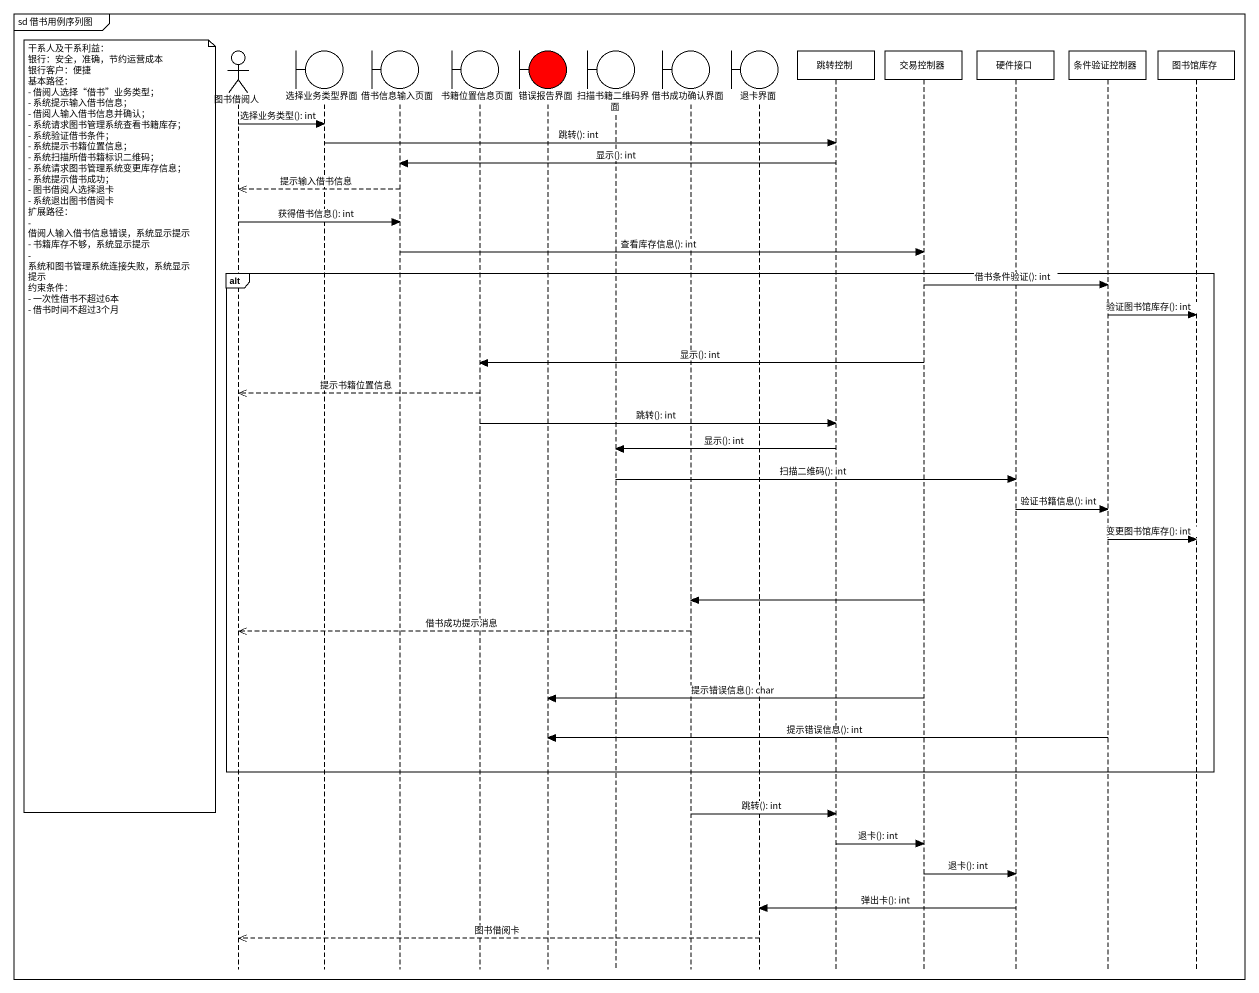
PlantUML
@startuml
mainframe sd 借书用例序列图
hide footbox
actor 图书借阅人
boundary 选择业务类型界面
boundary 借书信息输入页面
boundary 书籍位置信息页面
boundary 错误报告界面 #FF0000
boundary 扫描书籍二维码界面
boundary 借书成功确认界面
boundary 退卡界面
participant 跳转控制
participant 交易控制器
participant 硬件接口
participant 条件验证控制器
participant 图书馆库存

图书借阅人 -> 选择业务类型界面 : 选择业务类型(): int
选择业务类型界面 -> 跳转控制 : 跳转(): int
跳转控制 -> 借书信息输入页面 : 显示(): int
借书信息输入页面 -->> 图书借阅人 : 提示输入借书信息
图书借阅人 -> 借书信息输入页面 : 获得借书信息(): int
借书信息输入页面 -> 交易控制器 : 查看库存信息(): int
alt
  交易控制器 -> 条件验证控制器 : 借书条件验证(): int
  条件验证控制器 -> 图书馆库存 : 验证图书馆库存(): int
  交易控制器 -> 书籍位置信息页面 : 显示(): int
  书籍位置信息页面 -->> 图书借阅人 : 提示书籍位置信息
  书籍位置信息页面 -> 跳转控制 : 跳转(): int
  note left of 图书借阅人
    干系人及干系利益：
    银行：安全，准确，节约运营成本
    银行客户：便捷
    基本路径：
    - 借阅人选择“借书”业务类型；
    - 系统提示输入借书信息；
    - 借阅人输入借书信息并确认；
    - 系统请求图书管理系统查看书籍库存；
    - 系统验证借书条件；
    - 系统提示书籍位置信息；
    - 系统扫描所借书籍标识二维码；
    - 系统请求图书管理系统变更库存信息；
    - 系统提示借书成功；
    - 图书借阅人选择退卡
    - 系统退出图书借阅卡
    扩展路径：
    - 借阅人输入借书信息错误，系统显示提示
    - 书籍库存不够，系统显示提示
    - 系统和图书管理系统连接失败，系统显示提示
    约束条件：
    - 一次性借书不超过6本
    - 借书时间不超过3个月
  end note
  跳转控制 -> 扫描书籍二维码界面 : 显示(): int
  扫描书籍二维码界面 -> 硬件接口 : 扫描二维码(): int
  硬件接口 -> 条件验证控制器 : 验证书籍信息(): int
  条件验证控制器 -> 图书馆库存 : 变更图书馆库存(): int
  交易控制器 -> 借书成功确认界面
  借书成功确认界面 -->> 图书借阅人 : 借书成功提示消息
  交易控制器 -> 错误报告界面 : 提示错误信息(): char
  条件验证控制器 -> 错误报告界面 : 提示错误信息(): int
end
借书成功确认界面 -> 跳转控制 : 跳转(): int
跳转控制 -> 交易控制器 : 退卡(): int
交易控制器 -> 硬件接口 : 退卡(): int
硬件接口 -> 退卡界面 : 弹出卡(): int
退卡界面 -->> 图书借阅人 : 图书借阅卡
@enduml
